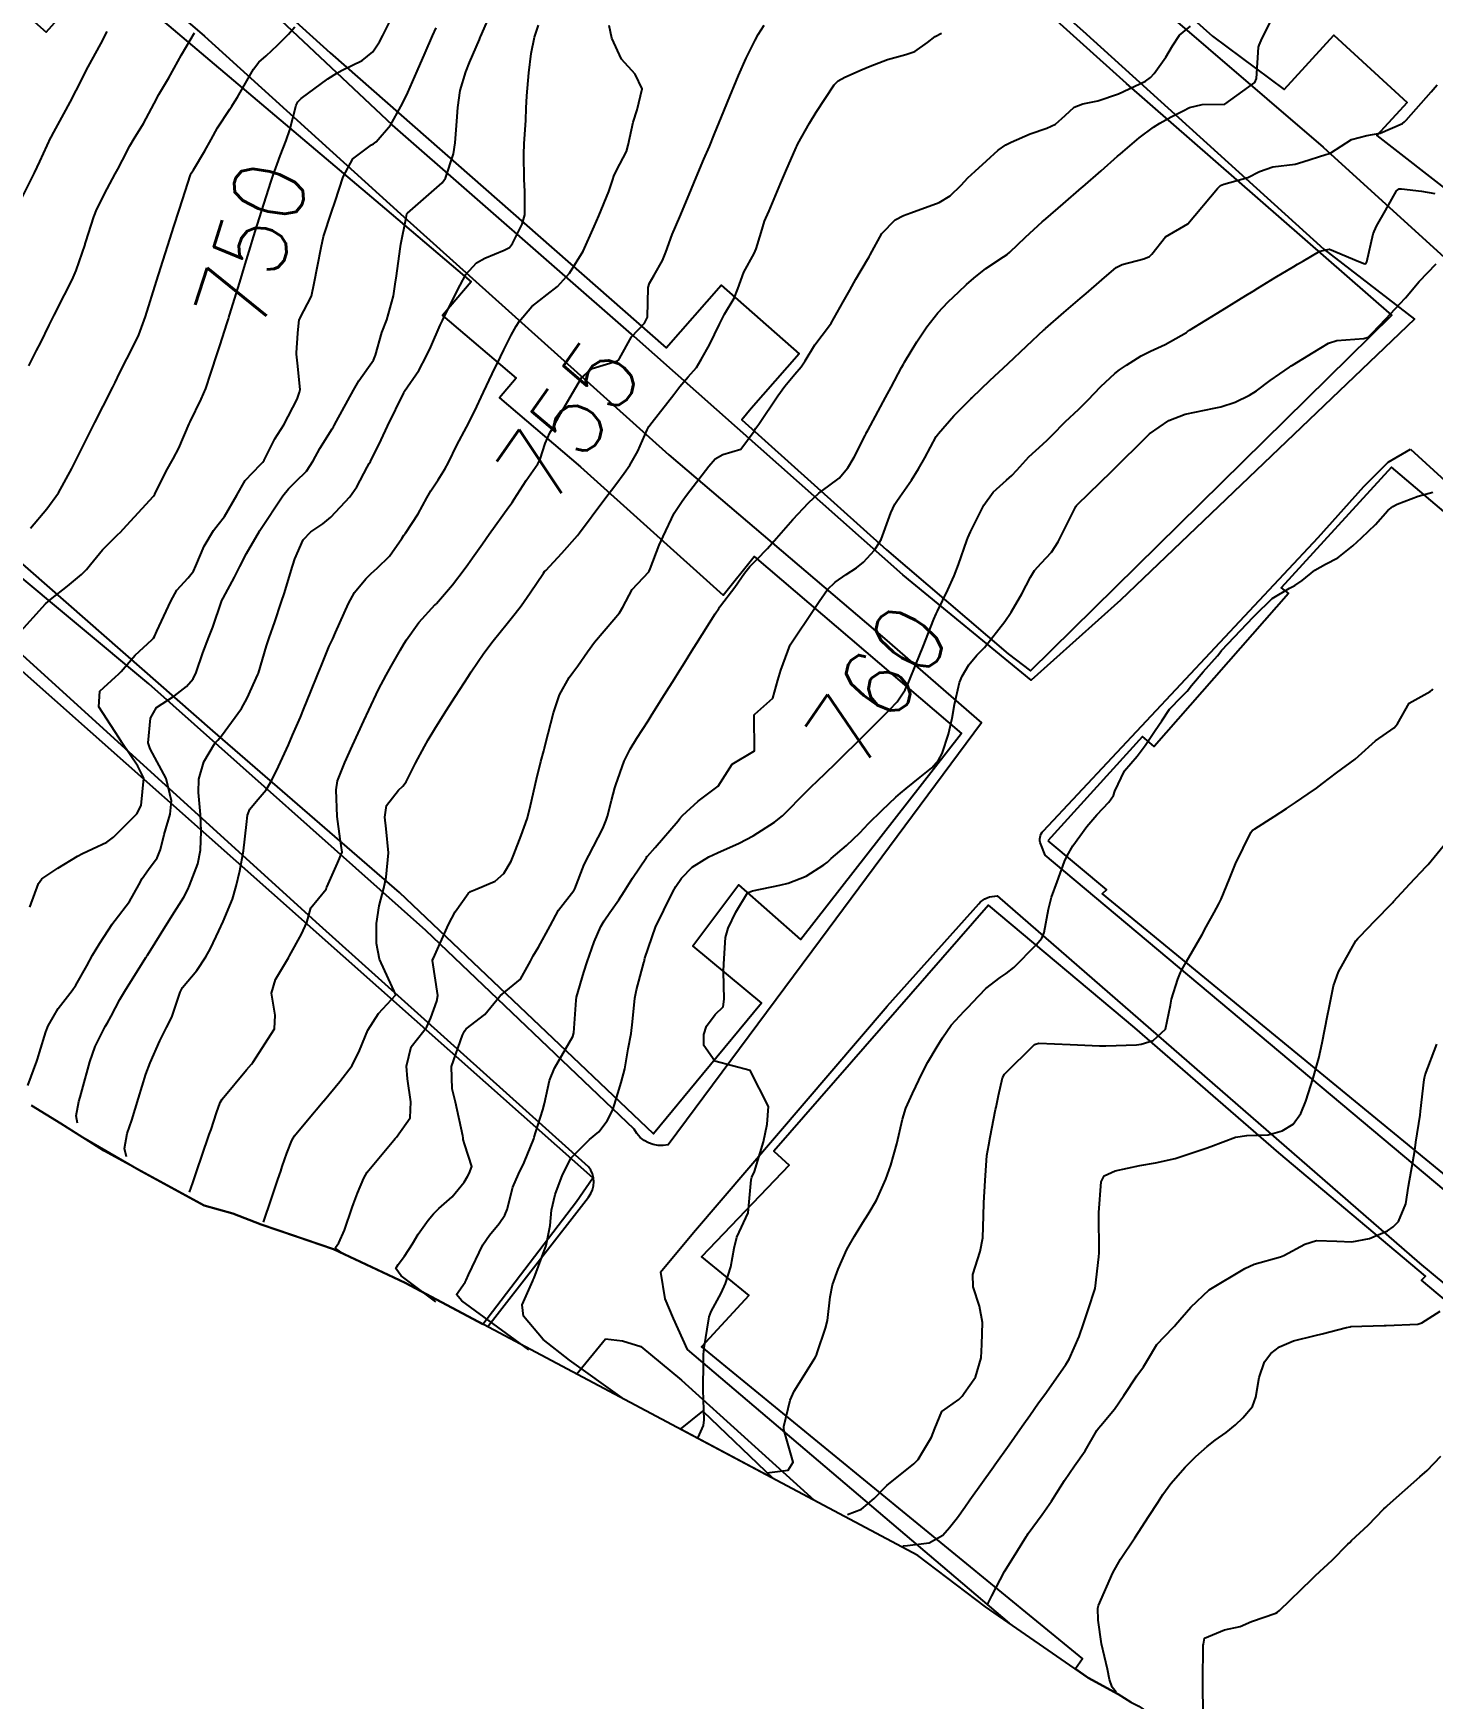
# Model space of a CAD drawing. Header units: metres. Extents: x 318500 to 325275, y 7408834 to 7428799.
# Drawn here: x 320655.9 to 320734.7, y 7409595.9 to 7409689.7 of the extents above; entities that cross this region are included whole.
import ezdxf
from ezdxf.enums import TextEntityAlignment as Align

# ---------------------------------------------------------------- set-up
doc = ezdxf.new("R2010")
doc.units = ezdxf.units.M
doc.header["$MEASUREMENT"] = 0
for name, color, linetype in [('Area', 45, 'Continuous'), ('Cotas', 45, 'Continuous'), ('Curvas de Nivel 1m', 11, 'Continuous'), ('Curvas de Nivel 5m', 15, 'Continuous'), ('Edificações', 30, 'Continuous'), ('Vias Primárias', 230, 'Continuous'), ('Vias Secundárias', 230, 'Continuous')]:
    doc.layers.add(name, color=color, linetype=linetype)
doc.styles.add('Style-STANDARD', font='STANDARD.shx')

msp = doc.modelspace()

# ---------------------------------------------------------------- linework, layer by layer
at = {"layer": 'Area'}
msp.add_lwpolyline([(320717.67, 7409595.731), (320716.956, 7409596.193), (320715.272, 7409597.112), (320709.484, 7409601.099), (320705.687, 7409603.99), (320676.832, 7409619.35), (320672.797, 7409621.232), (320668.721, 7409622.627), (320667.125, 7409623.247), (320665.502, 7409623.697), (320659.867, 7409626.771), (320657.445, 7409628.313), (320655.792, 7409629.319)], dxfattribs=at)
at = {"layer": 'Curvas de Nivel 1m', "flags": 128}
for points, elevation in [([(320655.591, 7409630.455), (320656.084, 7409631.822), (320656.119, 7409631.934), (320656.237, 7409632.306), (320656.603, 7409633.467), (320656.732, 7409633.813), (320657.289, 7409634.791), (320658.073, 7409635.793), (320658.293, 7409636.104), (320658.897, 7409637.191), (320659.229, 7409637.781), (320659.634, 7409638.464), (320660.336, 7409639.528), (320660.433, 7409639.674), (320660.502, 7409639.768), (320661.298, 7409640.814), (320661.831, 7409641.748), (320662.02, 7409642.101), (320662.383, 7409642.619), (320662.859, 7409643.267), (320663.054, 7409643.73), (320663.258, 7409644.576), (320663.591, 7409645.722), (320663.679, 7409646.474), (320663.378, 7409647.726), (320662.475, 7409649.404), (320662.354, 7409649.742), (320662.494, 7409651.133), (320662.83, 7409651.735), (320663.836, 7409652.394), (320664.518, 7409652.908), (320664.894, 7409653.337), (320665.065, 7409653.705), (320665.443, 7409654.805), (320665.781, 7409655.698), (320665.997, 7409656.264), (320666.485, 7409657.691), (320666.512, 7409657.76), (320666.583, 7409657.884), (320667.216, 7409659.065), (320667.508, 7409659.677), (320667.892, 7409660.399), (320668.617, 7409661.66), (320668.64, 7409661.696), (320669.931, 7409663.641), (320670.253, 7409664.049), (320670.672, 7409664.447), (320671.274, 7409665.031), (320671.639, 7409665.621), (320672.011, 7409666.307), (320672.717, 7409667.426), (320672.79, 7409667.538), (320672.831, 7409667.608), (320672.961, 7409667.845), (320673.921, 7409669.592), (320674.209, 7409670.128), (320674.76, 7409670.896), (320675.046, 7409671.296), (320675.153, 7409671.574), (320675.508, 7409672.851), (320675.783, 7409673.565), (320676.165, 7409674.911), (320676.265, 7409675.558), (320676.342, 7409676.043), (320676.547, 7409677.555), (320676.584, 7409677.824), (320676.876, 7409679.302), (320676.92, 7409679.519), (320676.948, 7409679.559), (320678.897, 7409681.278), (320679.085, 7409681.527), (320679.538, 7409682.903), (320679.64, 7409683.519), (320679.729, 7409684.737), (320679.781, 7409685.518), (320679.914, 7409686.46), (320680.232, 7409687.511), (320680.447, 7409688.05), (320681.008, 7409689.348), (320681.052, 7409689.457), (320681.073, 7409689.499), (320681.664, 7409690.86)], 752), ([(320655.689, 7409640.491), (320656.193, 7409641.823), (320656.373, 7409642.091), (320657.265, 7409642.693), (320658.386, 7409643.362), (320658.659, 7409643.516), (320659.228, 7409643.782), (320660.029, 7409644.148), (320660.407, 7409644.424), (320661.725, 7409645.75), (320661.961, 7409646.213), (320662.117, 7409647.745), (320661.772, 7409648.438), (320660.875, 7409649.764), (320660.73, 7409650.014), (320660.486, 7409650.374), (320659.575, 7409651.779), (320659.645, 7409652.647), (320660.525, 7409653.467), (320660.694, 7409653.601), (320660.841, 7409653.765), (320661.616, 7409654.682), (320662.557, 7409655.537), (320662.658, 7409655.639), (320662.717, 7409655.738), (320662.852, 7409656.025), (320663.64, 7409657.724), (320663.974, 7409658.334), (320664.6, 7409659.025), (320664.902, 7409659.41), (320665.037, 7409659.706), (320665.513, 7409660.815), (320666.034, 7409661.696), (320666.293, 7409662.044), (320666.648, 7409662.487), (320667.352, 7409663.68), (320667.826, 7409664.519), (320668.686, 7409665.418), (320668.809, 7409665.538), (320668.888, 7409665.657), (320669.493, 7409666.863), (320669.988, 7409667.641), (320670.735, 7409669.093), (320670.881, 7409669.486), (320670.91, 7409669.628), (320670.762, 7409671.122), (320670.701, 7409671.631), (320670.701, 7409671.702), (320670.788, 7409672.8), (320670.86, 7409673.568), (320670.888, 7409673.629), (320671.544, 7409674.891), (320671.699, 7409675.621), (320671.885, 7409676.574), (320672.091, 7409677.621), (320672.229, 7409678.249), (320672.68, 7409679.613), (320672.886, 7409680.217), (320673.325, 7409681.604), (320673.883, 7409682.628), (320674.927, 7409683.402), (320675.04, 7409683.467), (320675.185, 7409683.577), (320675.999, 7409684.515), (320676.582, 7409685.564), (320676.707, 7409685.818), (320676.968, 7409686.364), (320677.497, 7409687.552), (320677.947, 7409688.594), (320678.363, 7409689.54), (320678.559, 7409689.995)], 751), ([(320655.729, 7409661.834), (320656.651, 7409662.909), (320657.304, 7409663.81), (320658.064, 7409665.183), (320658.368, 7409665.795), (320658.478, 7409666.008), (320658.7, 7409666.458), (320659.142, 7409667.357), (320659.354, 7409667.784), (320659.817, 7409668.691), (320660.369, 7409669.774), (320660.494, 7409670.024), (320660.752, 7409670.547), (320661.159, 7409671.369), (320661.367, 7409671.761), (320661.824, 7409672.715), (320662.212, 7409673.749), (320662.82, 7409675.74), (320663.306, 7409677.272), (320663.455, 7409677.734), (320663.794, 7409678.803), (320664.1, 7409679.728), (320664.296, 7409680.316), (320664.741, 7409681.722), (320664.794, 7409681.829), (320664.904, 7409682.011), (320665.555, 7409683.076), (320665.894, 7409683.706), (320666.264, 7409684.376), (320666.956, 7409685.427), (320667.061, 7409685.586), (320667.125, 7409685.688), (320667.38, 7409686.1), (320668.279, 7409687.671), (320668.591, 7409688.061), (320668.991, 7409688.421), (320669.635, 7409689.019), (320670.252, 7409689.648), (320670.616, 7409690.044)], 749), ([(320658.38, 7409628.33), (320658.304, 7409628.739), (320658.449, 7409629.545), (320658.523, 7409629.787), (320658.638, 7409630.209), (320659.067, 7409631.782), (320659.373, 7409632.648), (320659.938, 7409633.773), (320660.06, 7409633.975), (320660.269, 7409634.358), (320660.76, 7409635.285), (320661.041, 7409635.759), (320662.232, 7409637.663), (320662.279, 7409637.74), (320662.291, 7409637.759), (320662.311, 7409637.792), (320663.518, 7409639.722), (320663.836, 7409640.23), (320664.36, 7409641.063), (320664.59, 7409641.484), (320664.69, 7409641.707), (320665.159, 7409642.932), (320665.31, 7409643.701), (320665.342, 7409644.77), (320665.296, 7409645.701), (320665.185, 7409646.956), (320665.212, 7409647.702), (320665.49, 7409648.674), (320666.091, 7409649.694), (320666.275, 7409649.899), (320666.484, 7409650.13), (320667.614, 7409651.673), (320667.925, 7409652.252), (320668.529, 7409653.586), (320668.553, 7409653.637), (320668.56, 7409653.66), (320669.012, 7409655.195), (320669.168, 7409655.651), (320669.48, 7409656.557), (320669.845, 7409657.641), (320670.031, 7409658.195), (320670.464, 7409659.632), (320670.499, 7409659.745), (320670.617, 7409660.102), (320671.084, 7409661.175), (320671.522, 7409661.621), (320672.189, 7409662.07), (320672.648, 7409662.45), (320673.711, 7409663.594), (320674.103, 7409664.154), (320674.685, 7409665.255), (320674.802, 7409665.465), (320674.863, 7409665.577), (320675.472, 7409666.805), (320675.837, 7409667.563), (320676.739, 7409669.455), (320676.769, 7409669.52), (320676.789, 7409669.55), (320677.587, 7409670.712), (320678.033, 7409671.537), (320678.271, 7409672.042), (320678.796, 7409673.265), (320678.88, 7409673.448), (320678.917, 7409673.528), (320679.035, 7409673.759), (320679.915, 7409675.514), (320680.231, 7409676.107), (320680.839, 7409676.759), (320681.301, 7409677.035), (320682.389, 7409677.477), (320682.689, 7409677.636), (320682.856, 7409677.861), (320683.4, 7409678.937), (320683.552, 7409679.463), (320683.558, 7409680.799), (320683.526, 7409681.464), (320683.512, 7409682.88), (320683.529, 7409683.471), (320683.621, 7409684.799), (320683.643, 7409685.47), (320683.665, 7409686.167), (320683.781, 7409687.468), (320683.919, 7409688.543), (320684.112, 7409689.463), (320684.325, 7409690.155)], 753), ([(320661.13, 7409626.44), (320661.026, 7409626.898), (320661.177, 7409627.755), (320661.443, 7409628.499), (320661.821, 7409629.746), (320662.223, 7409631.085), (320662.469, 7409631.736), (320663.009, 7409632.968), (320663.395, 7409633.723), (320663.684, 7409634.303), (320664.158, 7409635.712), (320664.294, 7409635.965), (320665.09, 7409636.921), (320665.603, 7409637.697), (320665.858, 7409638.162), (320666.335, 7409639.158), (320666.588, 7409639.686), (320667.095, 7409640.943), (320667.307, 7409641.676), (320667.515, 7409642.541), (320667.724, 7409643.67), (320667.895, 7409645.148), (320667.953, 7409645.667), (320668.073, 7409646.018), (320668.432, 7409646.443), (320668.994, 7409647.1), (320669.321, 7409647.647), (320669.69, 7409648.413), (320670.247, 7409649.633), (320670.486, 7409650.18), (320670.928, 7409651.194), (320671.105, 7409651.624), (320671.511, 7409652.624), (320671.906, 7409653.616), (320672.087, 7409654.064), (320672.554, 7409655.179), (320672.689, 7409655.478), (320672.749, 7409655.607), (320672.908, 7409655.949), (320673.637, 7409657.594), (320673.968, 7409658.21), (320674.601, 7409658.976), (320674.906, 7409659.275), (320675.248, 7409659.57), (320675.934, 7409660.247), (320676.635, 7409661.246), (320676.756, 7409661.431), (320676.837, 7409661.548), (320677.551, 7409662.641), (320678.045, 7409663.536), (320678.266, 7409663.934), (320678.675, 7409664.551), (320679.065, 7409665.143), (320679.256, 7409665.522), (320679.726, 7409666.494), (320680.278, 7409667.507), (320680.729, 7409668.406), (320681.237, 7409669.493), (320681.725, 7409670.516), (320682.19, 7409671.479), (320682.378, 7409671.874), (320682.788, 7409672.693), (320683.066, 7409673.197), (320683.237, 7409673.466), (320683.954, 7409674.313), (320684.815, 7409674.984), (320685.398, 7409675.441), (320686.075, 7409676.188), (320686.85, 7409677.42), (320687.467, 7409678.815), (320687.718, 7409679.407), (320688.286, 7409680.791), (320688.49, 7409681.396), (320688.592, 7409681.707), (320688.914, 7409682.325), (320689.277, 7409683.034), (320689.385, 7409683.385), (320689.655, 7409684.684), (320689.886, 7409685.386), (320690.158, 7409686.568), (320689.768, 7409687.388), (320688.992, 7409688.23), (320688.458, 7409689.406), (320688.302, 7409690.126)], 754), ([(320673.31, 7409620.99), (320672.942, 7409621.26), (320672.894, 7409621.334), (320673.09, 7409621.595), (320673.402, 7409622.3), (320673.845, 7409623.584), (320673.92, 7409623.797), (320674.142, 7409624.387), (320674.489, 7409625.241), (320674.693, 7409625.572), (320676.178, 7409627.369), (320676.259, 7409627.47), (320676.343, 7409627.548), (320677.103, 7409628.634), (320677.151, 7409629.541), (320676.95, 7409630.822), (320676.904, 7409631.543), (320677.158, 7409632.634), (320677.873, 7409633.534), (320678.049, 7409633.746), (320678.271, 7409634.268), (320678.61, 7409635.2), (320678.663, 7409635.524), (320678.369, 7409637.48), (320678.37, 7409637.529), (320678.414, 7409637.622), (320679.264, 7409639.516), (320679.638, 7409640.224), (320680.366, 7409641.256), (320680.498, 7409641.368), (320680.791, 7409641.494), (320681.891, 7409641.963), (320682.384, 7409642.393), (320682.784, 7409643.076), (320682.948, 7409643.465), (320683.353, 7409644.519), (320683.683, 7409645.457), (320683.847, 7409646.038), (320684.16, 7409647.453), (320684.21, 7409647.696), (320684.469, 7409648.698), (320684.624, 7409649.302), (320684.66, 7409649.447), (320684.723, 7409649.687), (320685.174, 7409651.44), (320685.513, 7409652.437), (320686.058, 7409653.427), (320686.258, 7409653.7), (320686.54, 7409654.087), (320687.089, 7409654.875), (320687.48, 7409655.406), (320688.573, 7409656.691), (320688.895, 7409657.068), (320689.081, 7409657.385), (320689.608, 7409658.367), (320690.537, 7409659.371), (320690.565, 7409659.416), (320690.612, 7409659.535), (320691.124, 7409660.872), (320691.347, 7409661.359), (320691.967, 7409662.664), (320692.411, 7409663.344), (320692.665, 7409663.68), (320693.92, 7409665.322), (320694.271, 7409665.741), (320694.7, 7409665.968), (320695.724, 7409666.28), (320696.475, 7409667.292), (320696.56, 7409667.453), (320696.724, 7409667.685), (320697.803, 7409669.274), (320698.192, 7409669.825), (320698.759, 7409670.495), (320699.117, 7409670.903), (320699.338, 7409671.251), (320699.884, 7409672.143), (320700.712, 7409673.231), (320700.801, 7409673.364), (320701.474, 7409674.563), (320701.847, 7409675.22), (320702.197, 7409675.848), (320702.846, 7409676.948), (320702.946, 7409677.111), (320702.999, 7409677.208), (320703.656, 7409678.41), (320704.412, 7409679.187), (320704.883, 7409679.431), (320705.285, 7409679.575), (320706.89, 7409680.166), (320707.494, 7409680.544), (320708.114, 7409681.138), (320708.495, 7409681.545), (320708.912, 7409681.935), (320709.537, 7409682.505), (320710.208, 7409683.111), (320710.633, 7409683.406), (320710.937, 7409683.561), (320712.006, 7409684.022), (320712.949, 7409684.346), (320713.439, 7409684.579), (320713.979, 7409685.06), (320714.489, 7409685.53), (320714.967, 7409685.713), (320715.82, 7409685.889), (320716.973, 7409686.289), (320718.488, 7409686.997), (320718.783, 7409687.193), (320718.987, 7409687.432), (320719.639, 7409688.345), (320720.008, 7409688.98), (320720.406, 7409689.59), (320721.027, 7409690.099)], 757), ([(320678.55, 7409618.28), (320676.603, 7409619.736), (320676.302, 7409620.148), (320676.437, 7409620.376), (320676.795, 7409620.84), (320677.238, 7409621.539), (320677.564, 7409622.079), (320678.12, 7409622.873), (320678.416, 7409623.235), (320678.722, 7409623.521), (320679.468, 7409624.182), (320680.153, 7409625.008), (320680.336, 7409625.319), (320680.429, 7409625.496), (320680.568, 7409625.898), (320680.176, 7409627.12), (320680.094, 7409627.416), (320680.086, 7409627.501), (320680.064, 7409627.619), (320679.649, 7409629.508), (320679.465, 7409630.268), (320679.426, 7409631.512), (320680.048, 7409633.293), (320680.168, 7409633.501), (320680.199, 7409633.563), (320680.262, 7409633.637), (320681.316, 7409634.443), (320682.154, 7409635.472), (320682.215, 7409635.547), (320682.292, 7409635.598), (320683.321, 7409636.444), (320683.881, 7409637.454), (320684.023, 7409637.753), (320684.328, 7409638.239), (320684.986, 7409639.44), (320685.462, 7409640.325), (320686.32, 7409641.421), (320686.341, 7409641.45), (320686.372, 7409641.532), (320686.903, 7409642.902), (320687.163, 7409643.409), (320687.944, 7409644.926), (320688.14, 7409645.394), (320688.207, 7409645.61), (320688.437, 7409646.49), (320688.629, 7409647.207), (320688.68, 7409647.388), (320689.147, 7409648.706), (320689.48, 7409649.38), (320689.863, 7409650), (320690.496, 7409650.991), (320690.733, 7409651.366), (320691.412, 7409652.461), (320691.984, 7409653.348), (320692.197, 7409653.683), (320692.544, 7409654.243), (320692.965, 7409654.922), (320693.219, 7409655.33), (320694.272, 7409657.01), (320694.471, 7409657.312), (320694.519, 7409657.373), (320694.582, 7409657.452), (320695.387, 7409658.513), (320695.924, 7409659.297), (320696.231, 7409659.679), (320696.622, 7409660.061), (320697.225, 7409660.687), (320697.722, 7409661.274), (320698.651, 7409662.315), (320699.529, 7409663.247), (320700.105, 7409663.802), (320700.675, 7409664.211), (320701.253, 7409664.653), (320701.732, 7409665.22), (320702.09, 7409665.825), (320702.718, 7409667.053), (320702.772, 7409667.156), (320702.799, 7409667.209), (320702.888, 7409667.374), (320703.861, 7409669.193), (320704.171, 7409669.767), (320704.765, 7409670.874), (320704.876, 7409671.071), (320704.936, 7409671.178), (320705.631, 7409672.323), (320706.193, 7409673.159), (320706.808, 7409673.943), (320707.395, 7409674.564), (320707.991, 7409675.138), (320708.419, 7409675.541), (320708.832, 7409675.91), (320709.514, 7409676.446), (320710.508, 7409677.105), (320710.711, 7409677.243), (320710.854, 7409677.359), (320711.745, 7409678.209), (320712.678, 7409679.073), (320712.882, 7409679.251), (320713.856, 7409680.095), (320714.899, 7409680.988), (320714.968, 7409681.049), (320715.996, 7409681.951), (320716.926, 7409682.766), (320717.062, 7409682.884), (320717.217, 7409683.016), (320718.142, 7409683.802), (320718.951, 7409684.404), (320719.308, 7409684.633), (320719.934, 7409684.98), (320720.608, 7409685.329), (320720.965, 7409685.519), (320721.685, 7409685.677), (320722.968, 7409685.7), (320724.652, 7409686.915), (320724.749, 7409687.148), (320724.86, 7409688.912), (320724.898, 7409689.025), (320725.016, 7409689.289), (320725.545, 7409690.392)], 758), ([(320655.063, 7409680.029), (320655.958, 7409681.834), (320656.266, 7409682.473), (320656.885, 7409683.821), (320656.897, 7409683.854), (320656.931, 7409683.917), (320657.604, 7409685.159), (320657.958, 7409685.81), (320658.306, 7409686.467), (320658.98, 7409687.8), (320659.686, 7409689.104), (320660.042, 7409689.785)], 747), ([(320655.635, 7409670.959), (320656.08, 7409671.83), (320656.314, 7409672.29), (320656.792, 7409673.262), (320656.975, 7409673.641), (320657.066, 7409673.817), (320657.652, 7409674.971), (320658.079, 7409675.807), (320658.303, 7409676.331), (320658.807, 7409677.8), (320658.815, 7409677.836), (320658.852, 7409677.943), (320659.303, 7409679.364), (320659.468, 7409679.791), (320660.045, 7409680.937), (320660.506, 7409681.776), (320660.646, 7409682.032), (320660.912, 7409682.556), (320661.33, 7409683.358), (320661.577, 7409683.76), (320662.093, 7409684.602), (320662.697, 7409685.744), (320662.965, 7409686.235), (320663.524, 7409687.185), (320663.821, 7409687.732), (320664.233, 7409688.486), (320664.965, 7409689.72)], 748), ([(320668.84, 7409622.75), (320669.006, 7409623.207), (320669.156, 7409623.645), (320669.659, 7409625.151), (320669.818, 7409625.635), (320669.905, 7409625.883), (320670.165, 7409626.638), (320670.443, 7409627.362), (320670.6, 7409627.626), (320671.318, 7409628.494), (320672.209, 7409629.542), (320672.241, 7409629.578), (320672.266, 7409629.609), (320673.147, 7409630.675), (320673.841, 7409631.586), (320674.248, 7409632.413), (320674.721, 7409633.573), (320675.326, 7409634.513), (320676.29, 7409635.55), (320675.378, 7409637.564), (320675.201, 7409638.44), (320675.209, 7409639.567), (320675.361, 7409640.559), (320675.617, 7409641.561), (320675.76, 7409642.179), (320675.877, 7409643.558), (320675.763, 7409644.909), (320675.671, 7409645.561), (320675.771, 7409646.218), (320676.443, 7409647.075), (320676.695, 7409647.299), (320676.884, 7409647.546), (320677.411, 7409648.596), (320677.906, 7409649.536), (320678.111, 7409649.906), (320678.49, 7409650.523), (320679.12, 7409651.521), (320679.661, 7409652.365), (320680.386, 7409653.502), (320680.444, 7409653.589), (320680.533, 7409653.733), (320681.247, 7409654.792), (320681.771, 7409655.482), (320682.57, 7409656.454), (320683.024, 7409657.017), (320683.354, 7409657.462), (320683.866, 7409658.182), (320684.608, 7409659.292), (320684.675, 7409659.383), (320684.732, 7409659.448), (320685.633, 7409660.427), (320686.521, 7409661.422), (320686.641, 7409661.57), (320688.009, 7409663.4), (320688.673, 7409664.286), (320689.146, 7409664.922), (320689.473, 7409665.382), (320689.913, 7409666.166), (320690.442, 7409667.373), (320690.542, 7409667.552), (320690.724, 7409667.792), (320691.949, 7409669.352), (320692.29, 7409669.804), (320692.755, 7409670.343), (320693.217, 7409670.879), (320693.492, 7409671.329), (320693.946, 7409672.159), (320694.508, 7409673.314), (320694.806, 7409673.874), (320695.342, 7409674.777), (320695.551, 7409675.303), (320695.885, 7409676.249), (320696.459, 7409677.294), (320696.587, 7409677.559), (320696.868, 7409678.478), (320697.059, 7409679.105), (320697.126, 7409679.286), (320697.304, 7409679.703), (320697.972, 7409681.274), (320698.254, 7409681.926), (320698.831, 7409683.261), (320698.862, 7409683.33), (320698.933, 7409683.466), (320699.579, 7409684.622), (320699.956, 7409685.245), (320700.976, 7409686.783), (320701.196, 7409687.01), (320701.569, 7409687.224), (320702.554, 7409687.646), (320702.989, 7409687.83), (320703.974, 7409688.217), (320705, 7409688.498), (320705.513, 7409688.661), (320706.219, 7409689.162), (320706.653, 7409689.518), (320707.018, 7409689.696)], 756), ([(320683.79, 7409615.57), (320680.008, 7409618.32), (320679.708, 7409618.685), (320680.192, 7409619.384), (320680.26, 7409619.497), (320680.387, 7409619.799), (320681.202, 7409621.483), (320681.566, 7409622.02), (320682.118, 7409622.687), (320682.44, 7409623.152), (320682.556, 7409623.466), (320682.89, 7409624.722), (320683.194, 7409625.46), (320683.515, 7409626.108), (320684.064, 7409627.451), (320684.092, 7409627.54), (320684.186, 7409627.845), (320684.576, 7409629.073), (320684.67, 7409629.443), (320684.94, 7409630.729), (320685.233, 7409631.435), (320686.258, 7409633.212), (320686.322, 7409633.419), (320686.449, 7409635.257), (320686.475, 7409635.417), (320686.889, 7409636.834), (320687.07, 7409637.409), (320687.47, 7409638.542), (320687.845, 7409639.397), (320688.027, 7409639.713), (320688.352, 7409640.193), (320688.842, 7409640.906), (320689.145, 7409641.382), (320689.626, 7409642.133), (320690.399, 7409643.289), (320690.432, 7409643.337), (320690.456, 7409643.369), (320690.899, 7409643.857), (320692.193, 7409645.343), (320692.289, 7409645.475), (320692.425, 7409645.645), (320693.31, 7409646.454), (320694.45, 7409647.31), (320695.224, 7409648.548), (320696.48, 7409649.29), (320696.46, 7409651.29), (320696.466, 7409651.325), (320696.501, 7409651.365), (320697.527, 7409652.262), (320697.807, 7409653.271), (320697.975, 7409653.832), (320698.5, 7409655.261), (320698.561, 7409655.378), (320699.832, 7409657.241), (320700.124, 7409657.7), (320700.597, 7409658.373), (320701.032, 7409658.797), (320701.656, 7409659.22), (320702.233, 7409659.597), (320702.621, 7409659.922), (320703.248, 7409660.584), (320703.621, 7409661.195), (320704.166, 7409662.699), (320704.383, 7409663.184), (320704.493, 7409663.352), (320704.666, 7409663.592), (320705.324, 7409664.527), (320705.722, 7409665.165), (320706.068, 7409665.791), (320706.718, 7409666.986), (320706.784, 7409667.084), (320706.835, 7409667.149), (320707.711, 7409668.159), (320708.675, 7409669.131), (320708.706, 7409669.165), (320708.741, 7409669.193), (320709.738, 7409670.133), (320710.77, 7409671.1), (320711.802, 7409672.067), (320712.799, 7409673.007), (320712.834, 7409673.035), (320712.866, 7409673.069), (320713.898, 7409673.97), (320714.817, 7409674.75), (320715.161, 7409675.045), (320716.045, 7409675.819), (320716.842, 7409676.505), (320717.178, 7409676.682), (320718.396, 7409676.997), (320718.728, 7409677.115), (320718.854, 7409677.252), (320719.614, 7409678.237), (320720.88, 7409678.97), (320722.544, 7409680.945), (320722.721, 7409681.125), (320722.904, 7409681.188), (320724.258, 7409681.572), (320724.915, 7409681.918), (320725.654, 7409682.168), (320726.922, 7409682.326), (320727.354, 7409682.454), (320728.639, 7409682.864), (320728.863, 7409682.929), (320728.932, 7409682.965), (320730.083, 7409683.703), (320730.947, 7409683.943), (320731.696, 7409684.076), (320732.957, 7409684.611), (320733.068, 7409684.698), (320733.168, 7409684.807), (320734.584, 7409686.394), (320734.909, 7409686.781)], 759), ([(320693.32, 7409610.64), (320693.615, 7409611.315), (320693.655, 7409611.634), (320693.598, 7409613.316), (320693.615, 7409614.915), (320693.618, 7409615.316), (320693.65, 7409615.691), (320693.909, 7409617.312), (320693.939, 7409617.425), (320694.056, 7409617.727), (320694.613, 7409618.763), (320694.847, 7409619.302), (320695.148, 7409620.241), (320695.334, 7409621.298), (320695.49, 7409621.915), (320696.13, 7409623.29), (320696.3, 7409625.146), (320696.336, 7409625.287), (320696.482, 7409625.604), (320696.995, 7409627.278), (320697.203, 7409628.267), (320697.269, 7409629.274), (320696.24, 7409631.29), (320694.245, 7409631.828), (320693.637, 7409632.702), (320693.632, 7409633.319), (320693.787, 7409633.797), (320694.277, 7409634.444), (320694.716, 7409634.873), (320694.781, 7409635.305), (320694.747, 7409636.872), (320694.761, 7409637.306), (320694.862, 7409638.777), (320695.002, 7409639.303), (320695.434, 7409640.219), (320696.097, 7409641.293), (320696.283, 7409641.379), (320696.372, 7409641.403), (320697.918, 7409641.726), (320698.379, 7409641.85), (320699.389, 7409642.241), (320700.395, 7409642.871), (320700.591, 7409643.034), (320700.811, 7409643.226), (320701.668, 7409643.957), (320702.415, 7409644.68), (320702.911, 7409645.203), (320703.667, 7409645.956), (320704.443, 7409646.685), (320704.708, 7409646.914), (320705.03, 7409647.171), (320705.817, 7409647.802), (320706.468, 7409648.339), (320706.851, 7409648.77), (320707.044, 7409649.144), (320707.403, 7409650.229), (320707.613, 7409651.139), (320707.749, 7409651.901), (320708.031, 7409653.135), (320708.172, 7409653.497), (320708.545, 7409654.136), (320709.006, 7409654.67), (320709.432, 7409655.117), (320710.575, 7409656.567), (320710.928, 7409657.095), (320711.542, 7409658.14), (320712.029, 7409659.079), (320712.243, 7409659.448), (320712.622, 7409659.863), (320713.214, 7409660.481), (320713.587, 7409661.061), (320713.928, 7409661.776), (320714.569, 7409663.051), (320714.607, 7409663.105), (320714.662, 7409663.154), (320716.586, 7409665.022), (320716.637, 7409665.075), (320716.692, 7409665.125), (320718.566, 7409666.992), (320718.721, 7409667.135), (320719.814, 7409667.894), (320720.733, 7409668.243), (320722.368, 7409668.577), (320722.737, 7409668.663), (320723.547, 7409668.928), (320724.352, 7409669.31), (320724.75, 7409669.566), (320725.522, 7409670.139), (320726.598, 7409670.892), (320726.703, 7409670.959), (320726.772, 7409671.003), (320727.935, 7409671.72), (320728.791, 7409672.236), (320729.257, 7409672.389), (320730.795, 7409672.512), (320731.033, 7409672.591), (320731.278, 7409672.825), (320732.016, 7409673.61), (320732.816, 7409674.453), (320733.127, 7409674.805), (320733.908, 7409675.719), (320734.849, 7409676.702)], 761), ([(320697.18, 7409608.65), (320698.385, 7409608.804), (320698.665, 7409609.249), (320698.147, 7409611.077), (320698.132, 7409611.258), (320698.503, 7409612.742), (320698.726, 7409613.249), (320699.878, 7409615.092), (320699.963, 7409615.231), (320699.981, 7409615.27), (320700.023, 7409615.398), (320700.487, 7409616.782), (320700.589, 7409617.225), (320700.739, 7409618.554), (320700.876, 7409619.222), (320701.201, 7409620.107), (320701.693, 7409621.214), (320701.832, 7409621.484), (320702.111, 7409621.961), (320702.588, 7409622.738), (320702.889, 7409623.199), (320703.346, 7409623.988), (320703.885, 7409625.184), (320704.168, 7409625.97), (320704.507, 7409627.175), (320704.81, 7409628.561), (320705, 7409629.168), (320705.381, 7409630.005), (320705.925, 7409631.155), (320706.246, 7409631.771), (320706.762, 7409632.638), (320707.063, 7409633.142), (320707.562, 7409633.845), (320708.283, 7409634.638), (320708.531, 7409634.881), (320708.756, 7409635.123), (320709.502, 7409635.912), (320710.312, 7409636.538), (320710.653, 7409636.756), (320711.079, 7409637.089), (320712.333, 7409638.38), (320712.653, 7409638.75), (320712.791, 7409639.065), (320713.035, 7409640.388), (320713.209, 7409641.062), (320713.517, 7409641.925), (320713.937, 7409643.055), (320714.079, 7409643.377), (320714.409, 7409643.946), (320715.189, 7409645.038), (320715.763, 7409645.697), (320716.441, 7409646.394), (320716.69, 7409646.773), (320716.779, 7409647.015), (320717.313, 7409648.161), (320718.023, 7409648.997), (320718.486, 7409649.59), (320719.045, 7409650.434), (320719.411, 7409650.981), (320719.85, 7409651.636), (320720.521, 7409652.338), (320720.833, 7409652.658), (320721.092, 7409652.962), (320721.75, 7409653.744), (320722.556, 7409654.65), (320722.677, 7409654.819), (320722.769, 7409654.937), (320724.579, 7409656.841), (320724.615, 7409656.874), (320724.649, 7409656.909), (320725.618, 7409657.876), (320726.604, 7409658.457), (320726.897, 7409658.594), (320727.311, 7409658.879), (320728.027, 7409659.46), (320728.624, 7409659.807), (320729.315, 7409660.165), (320730.161, 7409660.837), (320730.645, 7409661.283), (320731.444, 7409662.03), (320732.144, 7409662.815), (320732.422, 7409663.054), (320732.666, 7409663.187), (320733.844, 7409663.621), (320734.676, 7409663.852)], 762), ([(320701.73, 7409606.3), (320702.517, 7409606.595), (320703.218, 7409607.191), (320703.927, 7409607.928), (320705.448, 7409609.157), (320705.699, 7409609.398), (320705.95, 7409609.8), (320706.454, 7409610.654), (320706.646, 7409611.143), (320707.024, 7409612.1), (320707.995, 7409612.774), (320708.172, 7409612.953), (320708.297, 7409613.126), (320708.934, 7409614.04), (320709.24, 7409615.112), (320709.281, 7409615.862), (320709.321, 7409617.111), (320709.148, 7409618.029), (320708.789, 7409619.119), (320708.772, 7409619.804), (320709.181, 7409621.114), (320709.346, 7409621.877), (320709.377, 7409623.111), (320709.405, 7409623.847), (320709.463, 7409625.11), (320709.573, 7409626.508), (320709.668, 7409627.108), (320709.753, 7409627.54), (320710.061, 7409629.102), (320710.088, 7409629.226), (320710.222, 7409629.88), (320710.443, 7409630.891), (320710.566, 7409631.095), (320712.257, 7409632.752), (320712.486, 7409632.84), (320714.257, 7409632.752), (320715.914, 7409632.683), (320716.257, 7409632.684), (320717.998, 7409632.735), (320718.258, 7409632.77), (320718.925, 7409632.983), (320719.621, 7409633.625), (320719.91, 7409634.974), (320719.953, 7409635.315), (320720.312, 7409636.44), (320720.47, 7409636.815), (320720.545, 7409636.967), (320720.801, 7409637.439), (320721.682, 7409638.95), (320721.915, 7409639.378), (320722.359, 7409640.198), (320722.625, 7409640.677), (320722.749, 7409640.934), (320723.221, 7409642.094), (320723.555, 7409642.923), (320724.418, 7409644.696), (320724.51, 7409644.818), (320724.646, 7409644.908), (320725.735, 7409645.592), (320726.437, 7409646.042), (320726.944, 7409646.381), (320727.649, 7409646.872), (320728.122, 7409647.198), (320728.459, 7409647.449), (320729.254, 7409648.063), (320730.294, 7409648.833), (320730.482, 7409648.998), (320731.446, 7409649.864), (320732.498, 7409650.582), (320732.674, 7409650.807), (320733.346, 7409651.969), (320734.528, 7409652.641), (320734.608, 7409652.699), (320734.678, 7409652.778)], 763), ([(320704.84, 7409604.53), (320705.105, 7409604.553), (320706.328, 7409604.701), (320707.082, 7409605.138), (320707.469, 7409605.562), (320707.905, 7409606.124), (320708.319, 7409606.718), (320708.604, 7409607.12), (320709.939, 7409608.976), (320710.024, 7409609.099), (320710.819, 7409610.225), (320711.419, 7409611.078), (320711.646, 7409611.404), (320711.982, 7409611.877), (320712.481, 7409612.577), (320712.824, 7409613.062), (320713.316, 7409613.748), (320714.017, 7409614.738), (320714.204, 7409615.047), (320714.767, 7409616.311), (320715.015, 7409617.036), (320715.273, 7409617.82), (320715.665, 7409619.026), (320715.877, 7409620.802), (320715.879, 7409621.023), (320715.879, 7409621.247), (320715.861, 7409623.024), (320715.864, 7409623.294), (320715.995, 7409625.022), (320716.163, 7409625.362), (320716.793, 7409625.638), (320718.17, 7409625.946), (320719.05, 7409626.102), (320720.174, 7409626.346), (320721.963, 7409626.943), (320722.126, 7409626.995), (320722.181, 7409627.016), (320723.56, 7409627.549), (320724.191, 7409627.631), (320725.408, 7409627.681), (320726.195, 7409627.906), (320726.803, 7409628.279), (320727.243, 7409628.874), (320727.516, 7409629.575), (320727.939, 7409630.865), (320728.251, 7409631.985), (320728.442, 7409632.857), (320728.746, 7409634.39), (320728.834, 7409634.852), (320729.086, 7409636.071), (320729.358, 7409636.844), (320730.338, 7409638.593), (320730.441, 7409638.726), (320730.538, 7409638.828), (320731.431, 7409639.742), (320732.368, 7409640.706), (320732.42, 7409640.758), (320732.464, 7409640.809), (320733.372, 7409641.808), (320734.297, 7409642.782), (320734.401, 7409642.894), (320735.924, 7409644.757)], 764), ([(320716.84, 7409596.29), (320716.629, 7409596.583), (320716.475, 7409597.01), (320716.365, 7409597.587), (320716.027, 7409599.017), (320715.83, 7409600.353), (320715.808, 7409601.02), (320715.842, 7409601.172), (320716.654, 7409603.008), (320717.094, 7409603.779), (320717.89, 7409604.99), (320718.685, 7409606.205), (320719.188, 7409606.977), (320719.475, 7409607.424), (320719.931, 7409608.053), (320720.722, 7409608.958), (320721.326, 7409609.573), (320721.958, 7409610.136), (320722.414, 7409610.483), (320723.029, 7409610.924), (320723.555, 7409611.338), (320723.982, 7409611.733), (320724.51, 7409612.387), (320724.698, 7409612.903), (320724.893, 7409614.019), (320725.198, 7409614.898), (320725.553, 7409615.369), (320726.033, 7409615.733), (320726.835, 7409616.082), (320728.043, 7409616.385), (320728.432, 7409616.467), (320729.807, 7409616.834), (320730.01, 7409616.871), (320730.051, 7409616.876), (320731.931, 7409616.932), (320732.052, 7409616.937), (320733.82, 7409617.017), (320734.055, 7409617.09), (320735.086, 7409617.744)], 766), ([(320721.735, 7409594.94), (320721.725, 7409596.886), (320721.726, 7409596.941), (320721.75, 7409598.881), (320721.751, 7409598.941), (320721.754, 7409598.998), (320721.816, 7409599.33), (320722.948, 7409599.799), (320723.826, 7409599.995), (320724.459, 7409600.276), (320725.838, 7409600.739), (320725.934, 7409600.794), (320726.035, 7409600.887), (320727.858, 7409602.662), (320728.07, 7409602.857), (320728.995, 7409603.722), (320729.887, 7409604.625), (320729.989, 7409604.729), (320730.095, 7409604.828), (320731.025, 7409605.697), (320731.917, 7409606.61), (320732.016, 7409606.711), (320732.12, 7409606.807), (320733.936, 7409608.415), (320734.352, 7409608.774), (320735.128, 7409609.586)], 767)]:
    msp.add_lwpolyline(points, dxfattribs=dict(at, elevation=elevation))
at = {"layer": 'Curvas de Nivel 5m', "flags": 128}
for points, elevation in [([(320655.022, 7409655.843), (320656.578, 7409657.574), (320656.855, 7409657.816), (320657.822, 7409658.571), (320658.601, 7409659.217), (320658.888, 7409659.505), (320659.104, 7409659.785), (320659.791, 7409660.61), (320660.635, 7409661.445), (320660.799, 7409661.606), (320660.946, 7409661.765), (320662.659, 7409663.633), (320662.735, 7409663.739), (320663.366, 7409665.043), (320663.756, 7409665.724), (320664.087, 7409666.331), (320664.671, 7409667.711), (320664.721, 7409667.812), (320665.345, 7409669.093), (320665.596, 7409669.701), (320665.891, 7409670.561), (320666.257, 7409671.695), (320666.384, 7409672.086), (320666.795, 7409673.385), (320666.87, 7409673.618), (320666.892, 7409673.689), (320666.932, 7409673.819), (320667.512, 7409675.68), (320667.818, 7409676.692), (320668.112, 7409677.671), (320668.288, 7409678.239), (320668.738, 7409679.662), (320668.885, 7409680.123), (320669.254, 7409681.299), (320669.374, 7409681.655), (320669.782, 7409682.786), (320670.117, 7409683.648), (320670.333, 7409684.253), (320670.684, 7409685.643), (320670.773, 7409685.83), (320670.964, 7409686.011), (320672.475, 7409687.118), (320672.978, 7409687.451), (320673.276, 7409687.606), (320674.41, 7409688.167), (320674.996, 7409688.642), (320675.376, 7409689.205), (320675.568, 7409689.574), (320676.055, 7409690.539)], 750), ([(320664.68, 7409624.44), (320664.875, 7409624.97), (320665.124, 7409625.7), (320665.383, 7409626.477), (320665.8, 7409627.694), (320665.897, 7409627.98), (320666.198, 7409628.916), (320666.401, 7409629.493), (320666.52, 7409629.685), (320667.897, 7409631.327), (320668.179, 7409631.661), (320668.241, 7409631.737), (320669.462, 7409633.642), (320669.507, 7409634.406), (320669.304, 7409635.645), (320669.532, 7409636.411), (320670.261, 7409637.631), (320670.321, 7409637.743), (320670.994, 7409638.963), (320671.285, 7409639.621), (320671.522, 7409640.449), (320672.368, 7409641.5), (320672.399, 7409641.58), (320672.408, 7409641.609), (320673.015, 7409642.976), (320673.268, 7409643.597), (320673.156, 7409644.347), (320672.987, 7409645.601), (320672.939, 7409647.106), (320673.01, 7409647.602), (320673.425, 7409648.636), (320673.863, 7409649.589), (320674.494, 7409650.974), (320674.77, 7409651.576), (320675.33, 7409652.755), (320675.753, 7409653.562), (320676.03, 7409654.066), (320676.552, 7409654.986), (320676.763, 7409655.342), (320676.892, 7409655.547), (320677.592, 7409656.517), (320678.521, 7409657.531), (320678.553, 7409657.558), (320678.581, 7409657.591), (320679.48, 7409658.633), (320680.152, 7409659.507), (320680.344, 7409659.774), (320680.62, 7409660.167), (320681.172, 7409660.952), (320681.553, 7409661.486), (320682.656, 7409663.021), (320682.845, 7409663.281), (320682.966, 7409663.467), (320683.633, 7409664.503), (320684.288, 7409665.454), (320684.425, 7409665.722), (320684.707, 7409666.598), (320684.971, 7409667.191), (320685.119, 7409667.444), (320685.589, 7409668.297), (320686.236, 7409669.428), (320686.429, 7409669.74), (320686.753, 7409670.287), (320687.354, 7409670.818), (320688.768, 7409671.253), (320688.844, 7409671.314), (320688.885, 7409671.389), (320689.571, 7409672.6), (320690.286, 7409673.375), (320690.461, 7409673.716), (320690.51, 7409675.373), (320690.573, 7409675.623), (320690.831, 7409676.072), (320691.316, 7409676.89), (320691.499, 7409677.36), (320691.858, 7409678.362), (320692.28, 7409679.349), (320692.895, 7409680.838), (320693.101, 7409681.337), (320693.643, 7409682.605), (320693.949, 7409683.325), (320694.238, 7409684.023), (320694.766, 7409685.313), (320694.965, 7409685.814), (320695.577, 7409687.311), (320696.015, 7409688.284), (320696.523, 7409689.297), (320696.695, 7409689.614), (320697.023, 7409690.148)], 755), ([(320689.03, 7409612.86), (320686.07, 7409614.986), (320684.594, 7409616.156), (320683.477, 7409617.456), (320683.405, 7409618.111), (320684.002, 7409619.451), (320684.027, 7409619.505), (320684.082, 7409619.623), (320684.756, 7409621.44), (320684.979, 7409622.575), (320685.053, 7409623.436), (320685.263, 7409624.313), (320685.683, 7409625.427), (320686.17, 7409626.387), (320687.196, 7409627.405), (320687.734, 7409627.849), (320688.196, 7409628.463), (320688.508, 7409629.085), (320688.614, 7409629.386), (320688.99, 7409630.621), (320689.182, 7409631.381), (320689.385, 7409632.513), (320689.542, 7409633.377), (320689.619, 7409634.027), (320689.744, 7409635.375), (320689.839, 7409635.833), (320690.257, 7409637.371), (320690.272, 7409637.419), (320690.322, 7409637.618), (320690.914, 7409639.361), (320691.379, 7409640.33), (320691.885, 7409641.347), (320692.062, 7409641.657), (320692.382, 7409642.115), (320692.985, 7409642.737), (320693.919, 7409643.317), (320694.402, 7409643.543), (320695.615, 7409644.091), (320696.412, 7409644.515), (320697.607, 7409645.272), (320698.054, 7409645.637), (320698.431, 7409646.015), (320699.05, 7409646.642), (320699.66, 7409647.242), (320700.061, 7409647.631), (320700.462, 7409648.02), (320701.076, 7409648.619), (320701.69, 7409649.218), (320702.089, 7409649.609), (320702.488, 7409650.002), (320703.677, 7409651.192), (320704.088, 7409651.604), (320704.513, 7409652.048), (320704.975, 7409652.721), (320705.169, 7409653.17), (320705.564, 7409654.145), (320705.983, 7409655.159), (320706.576, 7409656.704), (320706.719, 7409657.008), (320706.796, 7409657.148), (320707.378, 7409658.363), (320707.725, 7409659.139), (320707.965, 7409659.791), (320708.433, 7409661.132), (320708.493, 7409661.28), (320708.645, 7409661.623), (320709.388, 7409663.119), (320709.929, 7409663.853), (320710.681, 7409664.533), (320710.979, 7409664.803), (320711.248, 7409665.092), (320711.938, 7409665.844), (320712.712, 7409666.552), (320712.985, 7409666.799), (320713.244, 7409667.065), (320713.971, 7409667.814), (320714.735, 7409668.532), (320715.248, 7409669.042), (320715.985, 7409669.798), (320716.763, 7409670.54), (320717.032, 7409670.75), (320717.428, 7409671.01), (320718.254, 7409671.522), (320718.782, 7409671.792), (320719.6, 7409672.17), (320720.798, 7409672.853), (320720.868, 7409672.9), (320720.976, 7409672.967), (320722.812, 7409674.108), (320724.14, 7409674.92), (320724.56, 7409675.178), (320724.826, 7409675.341), (320725.802, 7409675.934), (320726.845, 7409676.557), (320727.05, 7409676.683), (320727.386, 7409676.882), (320728.301, 7409677.426), (320728.86, 7409677.536), (320730.507, 7409676.835), (320730.848, 7409676.715), (320730.925, 7409676.753), (320730.956, 7409676.829), (320731.308, 7409678.391), (320731.491, 7409678.824), (320731.997, 7409679.711), (320732.624, 7409680.813), (320732.783, 7409680.93), (320732.902, 7409680.941), (320734.038, 7409680.793), (320734.781, 7409680.663)], 760), ([(320709.6, 7409601.26), (320709.647, 7409601.298), (320709.846, 7409601.722), (320710.554, 7409603.09), (320711.066, 7409603.888), (320711.792, 7409605.071), (320711.832, 7409605.13), (320711.892, 7409605.221), (320712.675, 7409606.296), (320713.203, 7409607.057), (320713.487, 7409607.492), (320713.932, 7409608.213), (320714.505, 7409609.042), (320715.109, 7409609.876), (320715.765, 7409611.023), (320715.843, 7409611.151), (320715.974, 7409611.312), (320716.759, 7409612.237), (320717.27, 7409613.001), (320718.011, 7409614.115), (320718.388, 7409614.615), (320718.607, 7409614.984), (320719.138, 7409615.874), (320720.048, 7409616.835), (320720.12, 7409616.898), (320720.189, 7409616.968), (320721.051, 7409617.969), (320722.08, 7409618.94), (320724.092, 7409620.149), (320724.615, 7409620.385), (320726.099, 7409620.814), (320726.29, 7409620.887), (320727.456, 7409621.523), (320728.113, 7409621.729), (320729.262, 7409621.693), (320730.112, 7409621.644), (320731.105, 7409621.83), (320732.122, 7409622.274), (320732.442, 7409622.488), (320732.729, 7409622.801), (320733.142, 7409623.798), (320733.299, 7409624.793), (320733.536, 7409626.152), (320733.657, 7409626.788), (320733.717, 7409627.257), (320733.951, 7409628.784), (320733.984, 7409629.013), (320734.19, 7409630.781), (320734.243, 7409631.057), (320734.894, 7409632.77)], 765)]:
    msp.add_lwpolyline(points, dxfattribs=dict(at, elevation=elevation))
at = {"layer": 'Edificações'}
for points in [[(320662.283, 7409697.939), (320672.602, 7409688.597), (320691.509, 7409671.977), (320694.613, 7409675.508), (320699.009, 7409671.643), (320696.298, 7409668.558), (320695.771, 7409667.924), (320703.917, 7409660.606), (320710.757, 7409654.752), (320712.018, 7409653.791), (320732.353, 7409673.818), (320717.435, 7409686.86), (320706.622, 7409696.594)], [(320713.547, 7409697.327), (320722.265, 7409689.521), (320726.292, 7409686.53), (320729.1, 7409689.585), (320733.228, 7409685.792), (320731.518, 7409683.931), (320735.832, 7409680.577), (320738.921, 7409678.176), (320747.164, 7409684.274), (320749.012, 7409682.482), (320754.326, 7409683.816), (320758.474, 7409687.45), (320759.582, 7409686.481), (320763.752, 7409689.825)], [(320652.087, 7409693.764), (320656.624, 7409689.749), (320659.774, 7409693.309), (320668.497, 7409685.912), (320675.661, 7409679.837), (320680.535, 7409675.703), (320678.918, 7409673.797), (320683.079, 7409670.268), (320682.139, 7409669.159), (320686.701, 7409665.29), (320694.717, 7409658.059), (320696.469, 7409660.227), (320708.142, 7409650.263), (320699.094, 7409638.669), (320695.611, 7409641.753), (320693.022, 7409638.287), (320696.887, 7409635.086), (320693.563, 7409631.071), (320690.802, 7409627.737), (320676.509, 7409641.319), (320665.989, 7409650.413), (320649.62, 7409664.771)], [(320655.792, 7409629.319), (320657.445, 7409628.313), (320658.656, 7409627.542), (320661.839, 7409625.695), (320663.244, 7409624.929), (320665.502, 7409623.697), (320667.125, 7409623.247), (320668.721, 7409622.627), (320670.759, 7409621.93), (320672.797, 7409621.232), (320675.508, 7409619.968), (320676.832, 7409619.35), (320681.202, 7409617.024), (320681.202, 7409617.024), (320686.465, 7409623.917), (320687.387, 7409625.251), (320639.022, 7409668.191)]]:
    msp.add_lwpolyline(points, dxfattribs=at)
for points in [[(320712.989, 7409644.228), (320716.309, 7409641.476), (320716.066, 7409641.233), (320738.261, 7409623.015), (320746.929, 7409615.633), (320752.441, 7409621.956), (320754.06, 7409620.499), (320756.246, 7409623.089), (320754.465, 7409624.626), (320765.073, 7409636.701), (320752.033, 7409648.364), (320739.958, 7409658.816), (320732.341, 7409665.272), (320726.136, 7409658.474), (320726.543, 7409658.149), (320718.979, 7409649.532), (320718.328, 7409650.101)], [(320727.58, 7409588.814), (320731.296, 7409592.85), (320734.032, 7409590.331), (320739.362, 7409595.256), (320749.473, 7409606.519), (320734.03, 7409619.493), (320734.253, 7409619.716), (320726.007, 7409626.654), (320717.89, 7409633.701), (320709.661, 7409640.612), (320697.573, 7409626.756), (320698.433, 7409625.974), (320693.504, 7409620.813), (320696.164, 7409618.623), (320693.504, 7409615.73), (320714.955, 7409598.181), (320714.558, 7409597.604), (320715.272, 7409597.112), (320716.956, 7409596.193), (320717.67, 7409595.731), (320718.117, 7409595.5), (320723.096, 7409592.057)], [(320692.322, 7409611.104), (320693.58, 7409612.118), (320697.538, 7409608.328)]]:
    msp.add_lwpolyline(points, close=True, dxfattribs=at)
at = {"layer": 'Vias Primárias'}
for points in [[(320697.526, 7409749.02), (320694.177, 7409745.352), (320679.251, 7409728.079, 0.335788), (320678.796, 7409725.654), (320686.691, 7409719.753), (320705.902, 7409702.684), (320728.488, 7409683.281), (320737.391, 7409675.191), (320747.129, 7409680.333), (320756.255, 7409683.87), (320765.568, 7409688.338), (320765.754, 7409689.082), (320765.196, 7409690.199), (320736.498, 7409715.36), (320712.827, 7409736.244), (320700.348, 7409747.414), (320698.499, 7409748.926, 0.30365), (320697.526, 7409749.02)], [(320681.468, 7409616.883), (320687.143, 7409624.173, 0.34337), (320687.143, 7409625.878), (320672.003, 7409639.48), (320655.094, 7409654.849), (320638.756, 7409668.629), (320634.048, 7409665.453, -0.734972), (320628.671, 7409652.485, 0.428911), (320625.274, 7409651.761), (320623.164, 7409648.222, -0.14051)], [(320691.198, 7409619.942), (320693.044, 7409622.182), (320703.96, 7409634.923), (320709.111, 7409640.678, -0.222923), (320710.154, 7409641.121), (320733.919, 7409620.454), (320750.374, 7409606.805, -0.411403), (320750.515, 7409604.979), (320734.028, 7409585.554), (320732.912, 7409584.957)]]:
    msp.add_lwpolyline(points, format="xyb", dxfattribs=at)
for points in [[(320656.881, 7409701.979), (320658.634, 7409703.783), (320675.294, 7409723.164), (320676.059, 7409723.924), (320698.228, 7409704.683), (320714.97, 7409689.832), (320728.527, 7409677.533), (320733.634, 7409673.597), (320717.088, 7409657.778), (320712.052, 7409653.28), (320704.831, 7409659.194), (320689.707, 7409672.618), (320676.107, 7409684.515), (320662.956, 7409696.903), (320656.881, 7409701.979)], [(320686.479, 7409614.215), (320688.105, 7409616.188)]]:
    msp.add_lwpolyline(points, dxfattribs=at)
for points in [[(320654.664, 7409698.901), (320665.537, 7409689.526), (320676.562, 7409679.524), (320691.673, 7409665.951), (320703.81, 7409655.624), (320709.257, 7409650.876), (320700.197, 7409638.646), (320691.634, 7409627.118, -0.351353), (320689.712, 7409627.992), (320677.994, 7409639.186), (320662.401, 7409653.064), (320642.362, 7409669.768, 0.254865), (320632.791, 7409671.683, -0.741766), (320632.021, 7409674.948), (320641.649, 7409683.684)], [(320733.416, 7409666.276), (320749.778, 7409651.331), (320760.906, 7409641.758), (320765.977, 7409636.677, -0.314561), (320765.696, 7409633.862), (320756.39, 7409623.018), (320749.34, 7409614.847, -0.265201), (320746.241, 7409615.41), (320712.857, 7409643.427), (320712.601, 7409644.03, -0.309392), (320712.752, 7409644.787), (320728.211, 7409661.306), (320730.786, 7409664.183), (320732.15, 7409665.546)]]:
    msp.add_lwpolyline(points, format="xyb", close=True, dxfattribs=at)
at = {"layer": 'Vias Secundárias'}
for points in [[(320691.198, 7409619.942), (320691.432, 7409618.442), (320691.907, 7409617.334), (320692.698, 7409615.594), (320710.825, 7409600.175)], [(320688.105, 7409616.188), (320689.058, 7409616.069), (320690.087, 7409615.752), (320692.382, 7409613.854), (320699.846, 7409607.099)]]:
    msp.add_lwpolyline(points, dxfattribs=at)

# ---------------------------------------------------------------- texts
at = {"layer": 'Cotas', "style": 'Style-STANDARD'}
for s, rotation, p in [('750', 72.29046, (320668.197, 7409677.811, 750)), ('755', 55.0163, (320686.037, 7409667.893, 755)), ('760', 55.47631, (320703.399, 7409653.01, 760))]:
    msp.add_text(s, height=4, rotation=rotation, dxfattribs=at).set_placement(p, align=Align.MIDDLE_CENTER)

doc.saveas('drawing.dxf')
